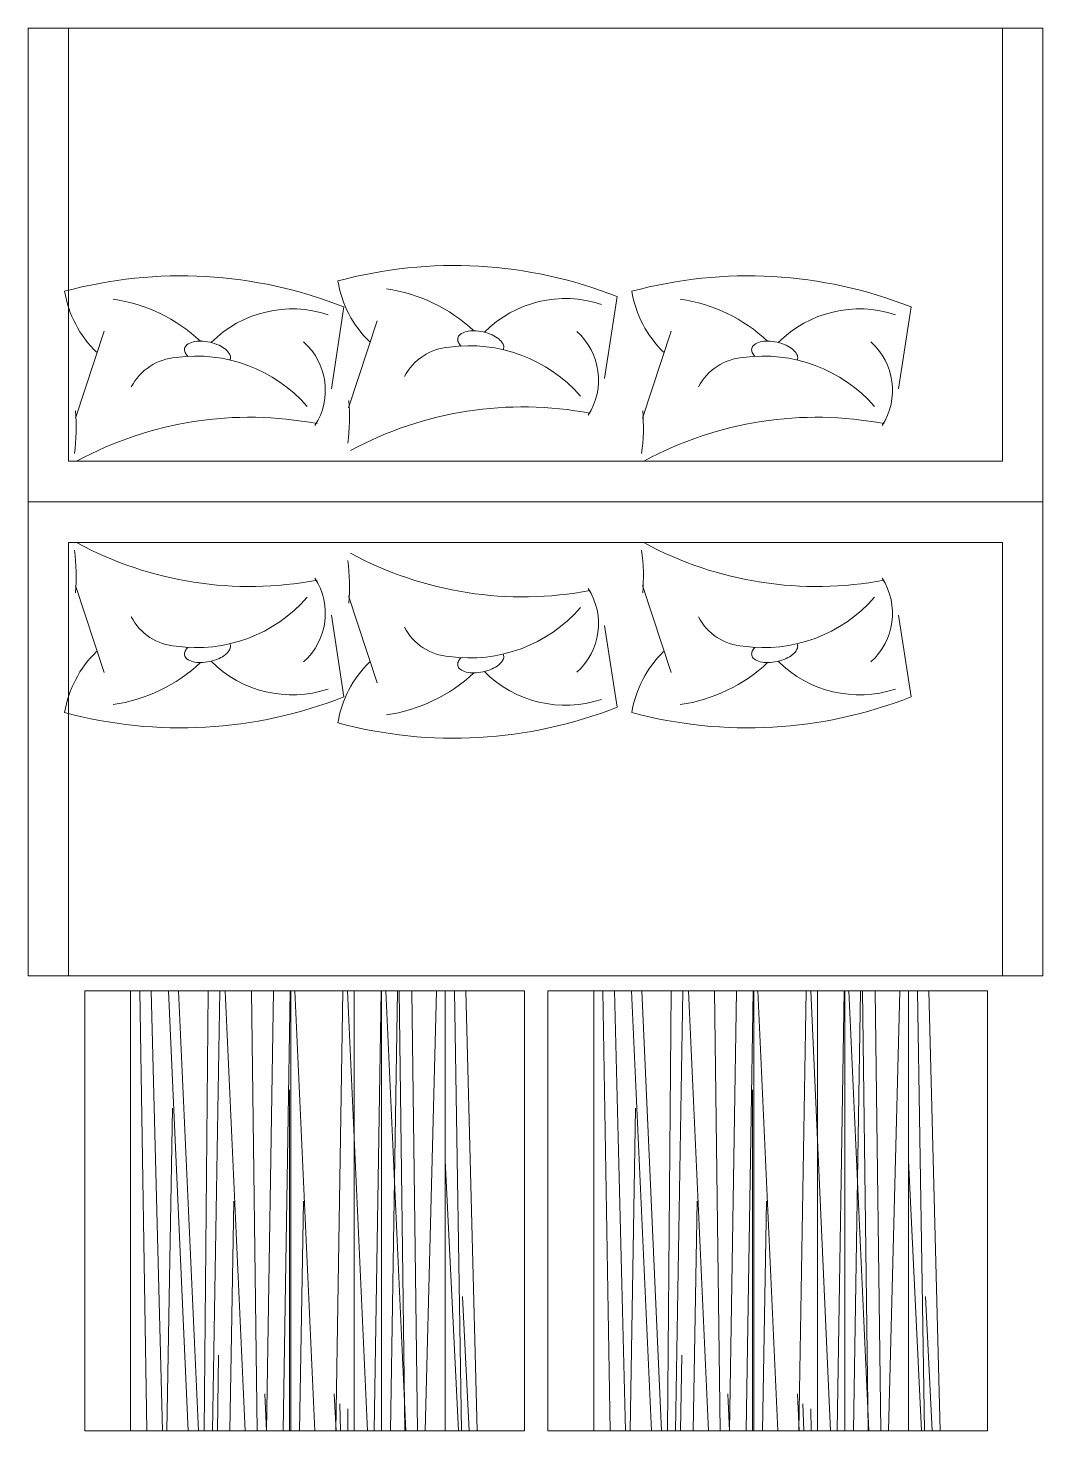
# Model space of a CAD drawing. Header units: millimetres. Extents: x 6517 to 10548, y -1828 to 1073.
# Drawn here: x 9096.9 to 9246.9, y 121.7 to 329 of the extents above; entities that cross this region are included whole.
import ezdxf

# ---------------------------------------------------------------- set-up
doc = ezdxf.new("R2010")
doc.units = ezdxf.units.MM
doc.layers.add('AHŞAP İNCE', color=7, linetype='Continuous', lineweight=9, true_color=0x433223)
doc.layers.add('Kıtc-014 Elk Tes İşaretler', color=1, linetype='Continuous')
doc.layers.add('TEFRIS', color=9, linetype='Continuous', lineweight=0)
doc.layers.add('TEFRIŞ', color=34, linetype='Continuous', lineweight=20)

msp = doc.modelspace()

# ---------------------------------------------------------------- linework, layer by layer
at = {"layer": 'AHŞAP İNCE'}
for p, q in [((9112.022819011012, 121.7121782201361), (9112.022819011012, 186.7121782201793)), ((9114.4338605149, 121.7121782201361), (9113.37975650584, 186.7121782201793)), ((9116.726822030038, 121.7121782201361), (9115.075277950853, 186.7121782201793)), ((9120.560584210563, 121.7121782201502), (9117.61650036439, 186.7121782201793)), ((9122.065067674155, 121.7121782201502), (9119.120983827981, 186.7121782201793)), ((9122.915163521311, 121.7121782201502), (9123.475133288774, 186.7121782201793)), ((9124.13270737918, 121.7121782201502), (9125.216635652241, 186.7121782201793)), ((9128.968460046575, 121.7121782201652), (9126.024376200285, 186.7121782201793)), ((9130.724406110243, 121.7121782201652), (9129.890664551995, 186.7121782201793)), ((9132.090398099977, 121.7121782201652), (9133.13440996118, 186.7121782201793)), ((9134.564059741568, 121.7121782201793), (9135.608071602654, 186.7121782201793)), ((9135.685952318954, 121.7121782201793), (9135.685952318954, 186.7121782201793)), ((9139.24198522582, 121.7121782201793), (9136.297901379532, 186.7121782201793)), ((9142.363923279456, 121.7121782201939), (9143.407935140543, 186.7121782201793)), ((9147.04281566374, 121.7121782201939), (9144.098731817683, 186.7121782201793)), ((9145.076955550472, 121.7121782201939), (9145.076955550472, 186.7121782202962)), ((9148.013058386166, 121.7121782201939), (9149.057070247252, 186.7121782202962)), ((9149.134950963436, 121.7121782201939), (9149.134950963436, 186.7121782201793)), ((9152.690983870421, 121.712178220208), (9149.74690002413, 186.7121782202962)), ((9150.422885592683, 121.712178220208), (9151.466897453885, 186.7121782201793)), ((9152.56388592383, 121.712178220208), (9151.730144365463, 186.7121782201793)), ((9154.44692993409, 121.712178220208), (9153.61318837584, 186.7121782201793)), ((9155.57773739135, 121.712178220208), (9157.246135855215, 186.7121782201793)), ((9158.52595419507, 121.712178220223), (9158.52595419507, 186.7121782202962)), ((9160.936995698843, 121.712178220223), (9159.882891689782, 186.7121782202962)), ((9163.229957214213, 121.712178220223), (9161.578413134795, 186.7121782202962)), ((9180.473420774686, 121.7121782201361), (9180.473420774686, 186.7121782201793)), ((9182.884462278575, 121.7121782201361), (9181.830358269513, 186.7121782201793)), ((9185.177423793712, 121.7121782201361), (9183.525879714527, 186.7121782201793)), ((9189.011185974237, 121.7121782201502), (9186.067102128063, 186.7121782201793)), ((9190.51566943783, 121.7121782201502), (9187.571585591655, 186.7121782201793)), ((9191.365765284985, 121.7121782201502), (9191.925735052448, 186.7121782201793)), ((9192.583309142856, 121.7121782201502), (9193.667237415915, 186.7121782201793)), ((9197.41906181025, 121.7121782201652), (9194.474977963959, 186.7121782201793)), ((9199.175007873919, 121.7121782201652), (9198.341266315669, 186.7121782201793)), ((9200.540999863651, 121.7121782201652), (9201.585011724854, 186.7121782201793)), ((9203.014661505242, 121.7121782201793), (9204.058673366328, 186.7121782201793)), ((9204.136554082628, 121.7121782201793), (9204.136554082628, 186.7121782201793)), ((9207.692586989497, 121.7121782201793), (9204.748503143206, 186.7121782201793)), ((9210.814525043132, 121.7121782201939), (9211.858536904218, 186.7121782201793)), ((9215.493417427415, 121.7121782201939), (9212.549333581357, 186.7121782201793)), ((9213.527557314146, 121.7121782201939), (9213.527557314146, 186.7121782202962)), ((9216.46366014984, 121.7121782201939), (9217.507672010926, 186.7121782202962)), ((9217.58555272711, 121.7121782201939), (9217.58555272711, 186.7121782201793)), ((9221.141585634095, 121.712178220208), (9218.197501787805, 186.7121782202962)), ((9218.873487356357, 121.712178220208), (9219.91749921756, 186.7121782201793)), ((9221.014487687504, 121.712178220208), (9220.180746129137, 186.7121782201793)), ((9222.897531697765, 121.712178220208), (9222.063790139515, 186.7121782201793)), ((9224.028339155024, 121.712178220208), (9225.696737618888, 186.7121782201793)), ((9226.976555958745, 121.712178220223), (9226.976555958745, 186.7121782202962)), ((9229.387597462517, 121.712178220223), (9228.333493453456, 186.7121782202962)), ((9231.680558977887, 121.712178220223), (9230.02901489847, 186.7121782202962)), ((9135.496606113627, 121.7121782201793), (9135.496606113627, 172.0902950142263)), ((9203.947207877301, 121.7121782201793), (9203.947207877301, 172.0902950142263)), ((9117.39331977489, 121.7121782201361), (9118.21789234074, 169.3829432772691)), ((9185.843921538564, 121.7121782201361), (9186.668494104413, 169.3829432772691)), ((9160.474393693852, 121.712178220223), (9158.52595419507, 161.6574540091901)), ((9228.924995457526, 121.712178220223), (9226.976555958745, 161.6574540091901)), ((9126.706539353594, 121.7121782201652), (9127.294109180459, 155.6811754076261)), ((9136.980064532958, 121.7121782201793), (9137.567634359822, 155.6811754076261)), ((9195.157141117268, 121.7121782201652), (9195.744710944131, 155.6811754076261)), ((9205.430666296632, 121.7121782201793), (9206.018236123497, 155.6811754076261)), ((9162.046298780135, 121.712178220223), (9161.077108741161, 141.5817012010593)), ((9230.496900543809, 121.712178220223), (9229.527710504835, 141.5817012010593)), ((9124.850707410606, 121.7121782201502), (9125.044430475453, 132.9118313399604)), ((9193.301309174281, 121.7121782201502), (9193.495032239129, 132.9118313399604)), ((9132.115555851027, 121.7121782201652), (9131.8487224927, 127.1825723962611)), ((9142.389081030275, 121.7121782201939), (9142.122247671947, 127.1825723962611)), ((9200.566157614701, 121.7121782201652), (9200.299324256373, 127.1825723962611)), ((9210.839682793949, 121.7121782201939), (9210.57284943562, 127.1825723962611)), ((9143.055364137055, 121.7121782201939), (9142.946129383059, 125.7042591674472)), ((9144.157514326513, 121.7121782201939), (9144.112234603037, 124.9901181482924)), ((9211.505965900731, 121.7121782201939), (9211.396731146733, 125.7042591674472)), ((9212.608116090187, 121.7121782201939), (9212.562836366711, 124.9901181482924))]:
    msp.add_line(p, q, dxfattribs=at)
at = {"layer": 'Kıtc-014 Elk Tes İşaretler', "lineweight": 20, "ltscale": 0.29}
for p, q in [((9096.871362024134, 328.9661885178584), (9102.871362024134, 328.9661885178584)), ((9240.871362024134, 328.9661885178584), (9246.871362024134, 328.9661885178584)), ((9096.871362024109, 188.9661885177411), (9096.871362024109, 258.9661885177411)), ((9096.871362024109, 258.9661885177411), (9246.871362024109, 258.9661885177411)), ((9246.871362024109, 258.9661885177411), (9246.871362024109, 188.9661885177411)), ((9102.871362024109, 188.9661885177411), (9102.871362024109, 252.9661885177411)), ((9102.871362024109, 252.9661885177411), (9240.871362024109, 252.9661885177411)), ((9240.871362024109, 252.9661885177411), (9240.871362024109, 188.9661885177411)), ((9096.871362024109, 188.9661885177411), (9102.871362024109, 188.9661885177411)), ((9240.871362024109, 188.9661885177411), (9246.871362024109, 188.9661885177411))]:
    msp.add_line(p, q, dxfattribs=at)
at = {"layer": 'Kıtc-014 Elk Tes İşaretler', "color": 35, "lineweight": 20, "ltscale": 0.29}
for p, q in [((9102.871362024109, 252.9661885177411), (9240.871362024109, 252.9661885177411)), ((9102.871362024109, 188.9661885177411), (9102.871362024109, 252.9661885177411)), ((9240.871362024109, 252.9661885177411), (9240.871362024109, 188.9661885177411)), ((9240.871362024109, 188.9661885177411), (9102.871362024109, 188.9661885177411))]:
    msp.add_line(p, q, dxfattribs=at)
at = {"layer": 'Kıtc-014 Elk Tes İşaretler', "lineweight": 20, "ltscale": 0.29}
for points in [[(9096.871362024134, 328.9661885178584), (9096.871362024134, 258.9661885178571), (9246.871362024134, 258.9661885178571), (9246.871362024134, 328.9661885178584)], [(9102.871362024134, 328.9661885178584), (9102.871362024134, 264.9661885178584), (9240.871362024134, 264.9661885178584), (9240.871362024134, 328.9661885178584)]]:
    msp.add_lwpolyline(points, dxfattribs=at)
at = {"layer": 'Kıtc-014 Elk Tes İşaretler', "color": 35, "lineweight": 20, "ltscale": 0.29}
msp.add_lwpolyline([(9102.871362024134, 264.9661885178584), (9240.871362024134, 264.9661885178584), (9240.871362024134, 328.9661885178584), (9102.871362024134, 328.9661885178584)], close=True, dxfattribs=at)
at = {"layer": 'TEFRIS', "color": 251}
for p, q in [((9183.937369613124, 289.2939076605471), (9182.080442810695, 277.2124038642723)), ((9143.553431108625, 287.7651868447942), (9141.696504306195, 275.6836830485195)), ((9227.380728995575, 287.7651868447942), (9225.523802193145, 275.6836830485195)), ((9108.103582456855, 284.1835604061421), (9103.86563075302, 271.3313917752162)), ((9148.487520961355, 285.712281221895), (9144.24956925752, 272.8601125909699)), ((9191.930880343805, 284.1835604061421), (9187.69292863997, 271.3313917752162)), ((9108.10358245683, 233.748816629457), (9103.865630752995, 246.600985260382)), ((9148.487520961331, 232.2200958137041), (9144.249569257494, 245.0722644446282)), ((9191.93088034378, 233.748816629457), (9187.692928639945, 246.600985260382)), ((9143.5534311086, 230.1671901908053), (9141.69650430617, 242.2486939870792)), ((9183.937369613099, 228.6384693750515), (9182.08044281067, 240.7199731713263)), ((9227.38072899555, 230.1671901908053), (9225.52380219312, 242.2486939870792))]:
    msp.add_line(p, q, dxfattribs=at)
for points in [[(9164.148521406258, 284.0730002850983, 0.0506262472317637), (9162.749436010638, 284.2395843664635, 0.0644661208864954), (9161.64806468555, 284.116368474577, 0.103978973456474), (9160.725231105958, 283.6735683006923, 0.1759139527104851), (9160.39331655999, 283.1533790702451, 0.1759139527104317), (9160.472445940979, 282.5414128601774, 0.0683811237181121), (9160.86231073391, 281.9876263127881, 0.0644661208865016)], [(9167.09442491297, 281.4615484590395, 0.0532453704069637), (9167.155927991176, 281.6434381334334, 0.1759139527104694), (9167.076798610304, 282.2554043433852, 0.1039789734564877), (9166.429953087152, 283.0486789989745, 0.0644661208864816), (9165.485590424769, 283.6286618550293, 0.0506262472318033), (9164.148521406258, 284.0730002850983, 0.0506262472317637)], [(9123.764582901758, 282.544279469344, 0.0506262472317637), (9122.365497506138, 282.7108635507107, 0.0644661208864954), (9121.264126181051, 282.5876476588232, 0.103978973456474), (9120.341292601459, 282.1448474849381, 0.1759139527104851), (9120.00937805549, 281.6246582544923, 0.1759139527104317), (9120.08850743648, 281.0126920444231, 0.0683811237181121), (9120.47837222941, 280.4589054970352, 0.0644661208865016)], [(9126.71048640847, 279.9328276432861, 0.0532453704069637), (9126.771989486677, 280.1147173176792, 0.1759139527104694), (9126.692860105804, 280.7266835276314, 0.1039789734564877), (9126.046014582653, 281.5199581832203, 0.0644661208864816), (9125.10165192027, 282.099941039276, 0.0506262472318033), (9123.764582901758, 282.544279469344, 0.0506262472317637)], [(9207.591880788708, 282.544279469344, 0.0506262472317637), (9206.192795393088, 282.7108635507107, 0.0644661208864954), (9205.091424068001, 282.5876476588232, 0.103978973456474), (9204.168590488409, 282.1448474849381, 0.1759139527104851), (9203.83667594244, 281.6246582544923, 0.1759139527104317), (9203.91580532343, 281.0126920444231, 0.0683811237181121), (9204.30567011636, 280.4589054970352, 0.0644661208865016)], [(9210.53778429542, 279.9328276432861, 0.0532453704069637), (9210.599287373627, 280.1147173176792, 0.1759139527104694), (9210.520157992754, 280.7266835276314, 0.1039789734564877), (9209.873312469603, 281.5199581832203, 0.0644661208864816), (9208.92894980722, 282.099941039276, 0.0506262472318033), (9207.591880788708, 282.544279469344, 0.0506262472317637)]]:
    msp.add_lwpolyline(points, format="xyb", dxfattribs=at)
for centre, radius, start, end in [((9119.437639505051, 226.7306026289521), 65.62615237132071, 68.44018976316359, 105.1582094434441), ((9159.82157800955, 228.2593234447054), 65.62615237132071, 68.44018976316359, 105.1582094434441), ((9203.264937392001, 226.7306026289521), 65.62615237132071, 68.44018976316359, 105.1582094434441), ((9158.685971963949, 294.2675531497443), 16.2448176680585, 189.4435339012701, 225.8183672010581), ((9146.445914971557, 266.8589123835773), 23.82381200688067, 46.84928331592609, 81.82473966338526), ((9118.30203345945, 292.738832333991), 16.2448176680585, 189.4435339012701, 225.8183672010581), ((9106.061976467057, 265.3301915678239), 23.82381200688067, 46.84928331592609, 81.82473966338526), ((9176.298689399644, 272.0671657460261), 16.9370301447921, 71.67258630441695, 135.0444869545065), ((9202.1293313464, 292.738832333991), 16.2448176680585, 189.4435339012701, 225.8183672010581), ((9189.889274354007, 265.3301915678239), 23.82381200688067, 46.84928331592609, 81.82473966338526), ((9135.914750895145, 270.5384449302733), 16.9370301447921, 71.67258630441695, 135.0444869545065), ((9219.742048782095, 270.5384449302733), 16.9370301447921, 71.67258630441695, 135.0444869545065), ((9171.597294692912, 276.9789913455243), 9.59310839650194, 327.0522506559936, 48.26597991342347), ((9131.213356188413, 275.4502705297709), 9.59310839650194, 327.0522506559936, 48.26597991342347), ((9162.171382192786, 260.3183626408213), 21.70876910761883, 41.11646704039996, 98.02499131450224), ((9215.040654075363, 275.4502705297709), 9.59310839650194, 327.0522506559936, 48.26597991342347), ((9119.319368027298, 272.2000269310593), 8.105343213599667, 93.97999887910049, 152.509072987013), ((9121.787443688285, 258.7896418250671), 21.70876910761883, 41.11646704039996, 98.02499131450224), ((9159.703306531797, 273.728747746813), 8.105343213599667, 93.97999887910049, 152.509072987013), ((9203.146665914248, 272.2000269310593), 8.105343213599667, 93.97999887910049, 152.509072987013), ((9205.614741575237, 258.7896418250671), 21.70876910761883, 41.11646704039996, 98.02499131450224), ((9116.483428671987, 271.466860527893), 27.8950103136646, 352.07117451842, 5.066834442696234), ((9076.099490167486, 269.9381397121392), 27.8950103136646, 352.07117451842, 5.066834442696234), ((9169.973866507093, 219.5344095147661), 53.46378151408906, 79.22769896448773, 118.4251214796933), ((9159.926788054438, 269.9381397121392), 27.8950103136646, 352.07117451842, 5.066834442696234), ((9129.589928002593, 218.0056886990133), 53.46378151408906, 79.22769896448773, 118.4251214796933), ((9213.417225889543, 218.0056886990133), 53.46378151408906, 79.22769896448773, 118.4251214796933), ((9129.589928002566, 299.9266883365849), 53.46378151408906, 241.5748785203067, 280.7723010355123), ((9213.417225889518, 299.9266883365849), 53.46378151408906, 241.5748785203067, 280.7723010355123), ((9076.099490167462, 247.9942373234594), 27.8950103136646, 354.9331655573038, 7.928825481567024), ((9169.973866507067, 298.397967520832), 53.46378151408906, 241.5748785203067, 280.7723010355123), ((9159.926788054412, 247.9942373234594), 27.8950103136646, 354.9331655573038, 7.928825481567024), ((9116.483428671962, 246.4655165077065), 27.8950103136646, 354.9331655573038, 7.928825481567024), ((9131.213356188387, 242.4821065058281), 9.59310839650194, 311.7340200865765, 32.9477493440063), ((9215.040654075337, 242.4821065058281), 9.59310839650194, 311.7340200865765, 32.9477493440063), ((9121.787443688261, 259.1427352105316), 21.70876910761883, 261.9750086854978, 318.8835329596001), ((9171.597294692887, 240.9533856900744), 9.59310839650194, 311.7340200865765, 32.9477493440063), ((9205.614741575211, 259.1427352105316), 21.70876910761883, 261.9750086854978, 318.8835329596001), ((9162.17138219276, 257.6140143947782), 21.70876910761883, 261.9750086854978, 318.8835329596001), ((9119.319368027273, 245.7323501045394), 8.105343213599667, 207.490927012987, 266.020001120847), ((9159.703306531772, 244.2036292887865), 8.105343213599667, 207.490927012987, 266.020001120847), ((9203.146665914222, 245.7323501045394), 8.105343213599667, 207.490927012987, 266.020001120847), ((9118.302033459424, 225.1935447016072), 16.2448176680585, 134.1816327989419, 170.5564660987299), ((9120.89172478045, 236.504727208126), 0.9040730409693642, 152.6782395109597, 192.5864283060625), ((9120.891724780584, 236.5047272080542), 0.9040730410844128, 192.5864282997533, 232.4946170949019), ((9122.298605070275, 235.7779053453364), 2.487607748554189, 137.0307990510159, 152.6782395081742), ((9123.33400359932, 239.7694515932053), 4.315631170125233, 294.1792120958858, 308.9333424890747), ((9124.482762471675, 238.347473153839), 2.487607748822543, 308.9333424878744, 332.6782395105167), ((9125.889642761886, 237.620651290797), 0.9040730407781836, 332.6782395202937, 12.58642831541821), ((9125.889642761222, 237.620651291581), 0.9040730412541012, 12.58642825774228, 24.77785578544892), ((9166.273581266385, 236.0919304750441), 0.9040730407781836, 332.6782395202937, 12.58642831541821), ((9166.273581265723, 236.0919304758281), 0.9040730412541012, 12.58642825774228, 24.77785578544892), ((9202.129331346374, 225.1935447016072), 16.2448176680585, 134.1816327989419, 170.5564660987299), ((9204.7190226674, 236.504727208126), 0.9040730409693642, 152.6782395109597, 192.5864283060625), ((9204.719022667534, 236.5047272080542), 0.9040730410844128, 192.5864282997533, 232.4946170949019), ((9206.125902957225, 235.7779053453364), 2.487607748554189, 137.0307990510159, 152.6782395081742), ((9207.16130148627, 239.7694515932053), 4.315631170125233, 294.1792120958858, 308.9333424890747), ((9208.310060358624, 238.347473153839), 2.487607748822543, 308.9333424878744, 332.6782395105167), ((9209.716940648836, 237.620651290797), 0.9040730407781836, 332.6782395202937, 12.58642831541821), ((9209.716940648173, 237.620651291581), 0.9040730412541012, 12.58642825774228, 24.77785578544892), ((9106.061976467032, 252.6021854677751), 23.82381200688067, 278.1752603366147, 313.1507166840739), ((9121.85583765612, 237.7609391855162), 2.48760774834256, 232.4946171058784, 256.2395141285248), ((9122.290657992084, 239.5364956920894), 4.315631170676757, 256.2395141221943, 270.9936445153804), ((9122.244531413355, 242.1959913846872), 6.975526845362443, 270.9936445178299, 282.5864283069033), ((9122.244531413642, 242.1959913852784), 6.975526845876514, 282.5864283035388, 294.1792120925709), ((9135.91475089512, 247.3939321053263), 16.9370301447921, 224.9555130454935, 288.3274136955831), ((9158.685971963923, 223.6648238858543), 16.2448176680585, 134.1816327989419, 170.5564660987299), ((9161.275663284949, 234.9760063923732), 0.9040730409693642, 152.6782395109597, 192.5864283060625), ((9161.275663285083, 234.9760063923009), 0.9040730410844128, 192.5864282997533, 232.4946170949019), ((9162.682543574772, 234.2491845295822), 2.487607748554189, 137.0307990510159, 152.6782395081742), ((9162.239776160619, 236.2322183697634), 2.48760774834256, 232.4946171058784, 256.2395141285248), ((9162.628469918141, 240.6672705695241), 6.975526845876514, 282.5864283035388, 294.1792120925709), ((9163.71794210382, 238.2407307774511), 4.315631170125233, 294.1792120958858, 308.9333424890747), ((9164.866700976174, 236.8187523380861), 2.487607748822543, 308.9333424878744, 332.6782395105167), ((9189.889274353982, 252.6021854677751), 23.82381200688067, 278.1752603366147, 313.1507166840739), ((9205.683135543068, 237.7609391855162), 2.48760774834256, 232.4946171058784, 256.2395141285248), ((9206.117955879035, 239.5364956920894), 4.315631170676757, 256.2395141221943, 270.9936445153804), ((9206.071829300305, 242.1959913846872), 6.975526845362443, 270.9936445178299, 282.5864283069033), ((9206.07182930059, 242.1959913852784), 6.975526845876514, 282.5864283035388, 294.1792120925709), ((9219.74204878207, 247.3939321053263), 16.9370301447921, 224.9555130454935, 288.3274136955831), ((9146.445914971531, 251.0734646520214), 23.82381200688067, 278.1752603366147, 313.1507166840739), ((9162.674596496585, 238.007774876336), 4.315631170676757, 256.2395141221943, 270.9936445153804), ((9162.628469917854, 240.667270568933), 6.975526845362443, 270.9936445178299, 282.5864283069033), ((9176.298689399619, 245.865211289572), 16.9370301447921, 224.9555130454935, 288.3274136955831), ((9119.437639505024, 291.201774406647), 65.62615237132071, 254.8417905565559, 291.5598102368364), ((9203.264937391976, 291.201774406647), 65.62615237132071, 254.8417905565559, 291.5598102368364), ((9159.821578009525, 289.6730535908941), 65.62615237132071, 254.8417905565559, 291.5598102368364)]:
    msp.add_arc(centre, radius, start, end, dxfattribs=at)
at = {"layer": 'TEFRIŞ', "ltscale": 25}
for p, q in [((9105.246535529039, 186.7121782201793), (9105.246535529039, 121.7121782201211)), ((9170.246535529039, 186.7121782201793), (9105.246535529039, 186.7121782201793)), ((9170.246535529039, 121.7121782202371), (9170.246535529039, 186.7121782201793)), ((9173.697137292713, 186.7121782201793), (9173.697137292713, 121.7121782201211)), ((9238.697137292713, 186.7121782201793), (9173.697137292713, 186.7121782201793)), ((9238.697137292713, 121.7121782202371), (9238.697137292713, 186.7121782201793)), ((9105.246535529039, 121.7121782201211), (9170.246535529039, 121.7121782202371)), ((9173.697137292713, 121.7121782201211), (9238.697137292713, 121.7121782202371))]:
    msp.add_line(p, q, dxfattribs=at)

doc.saveas('drawing.dxf')
